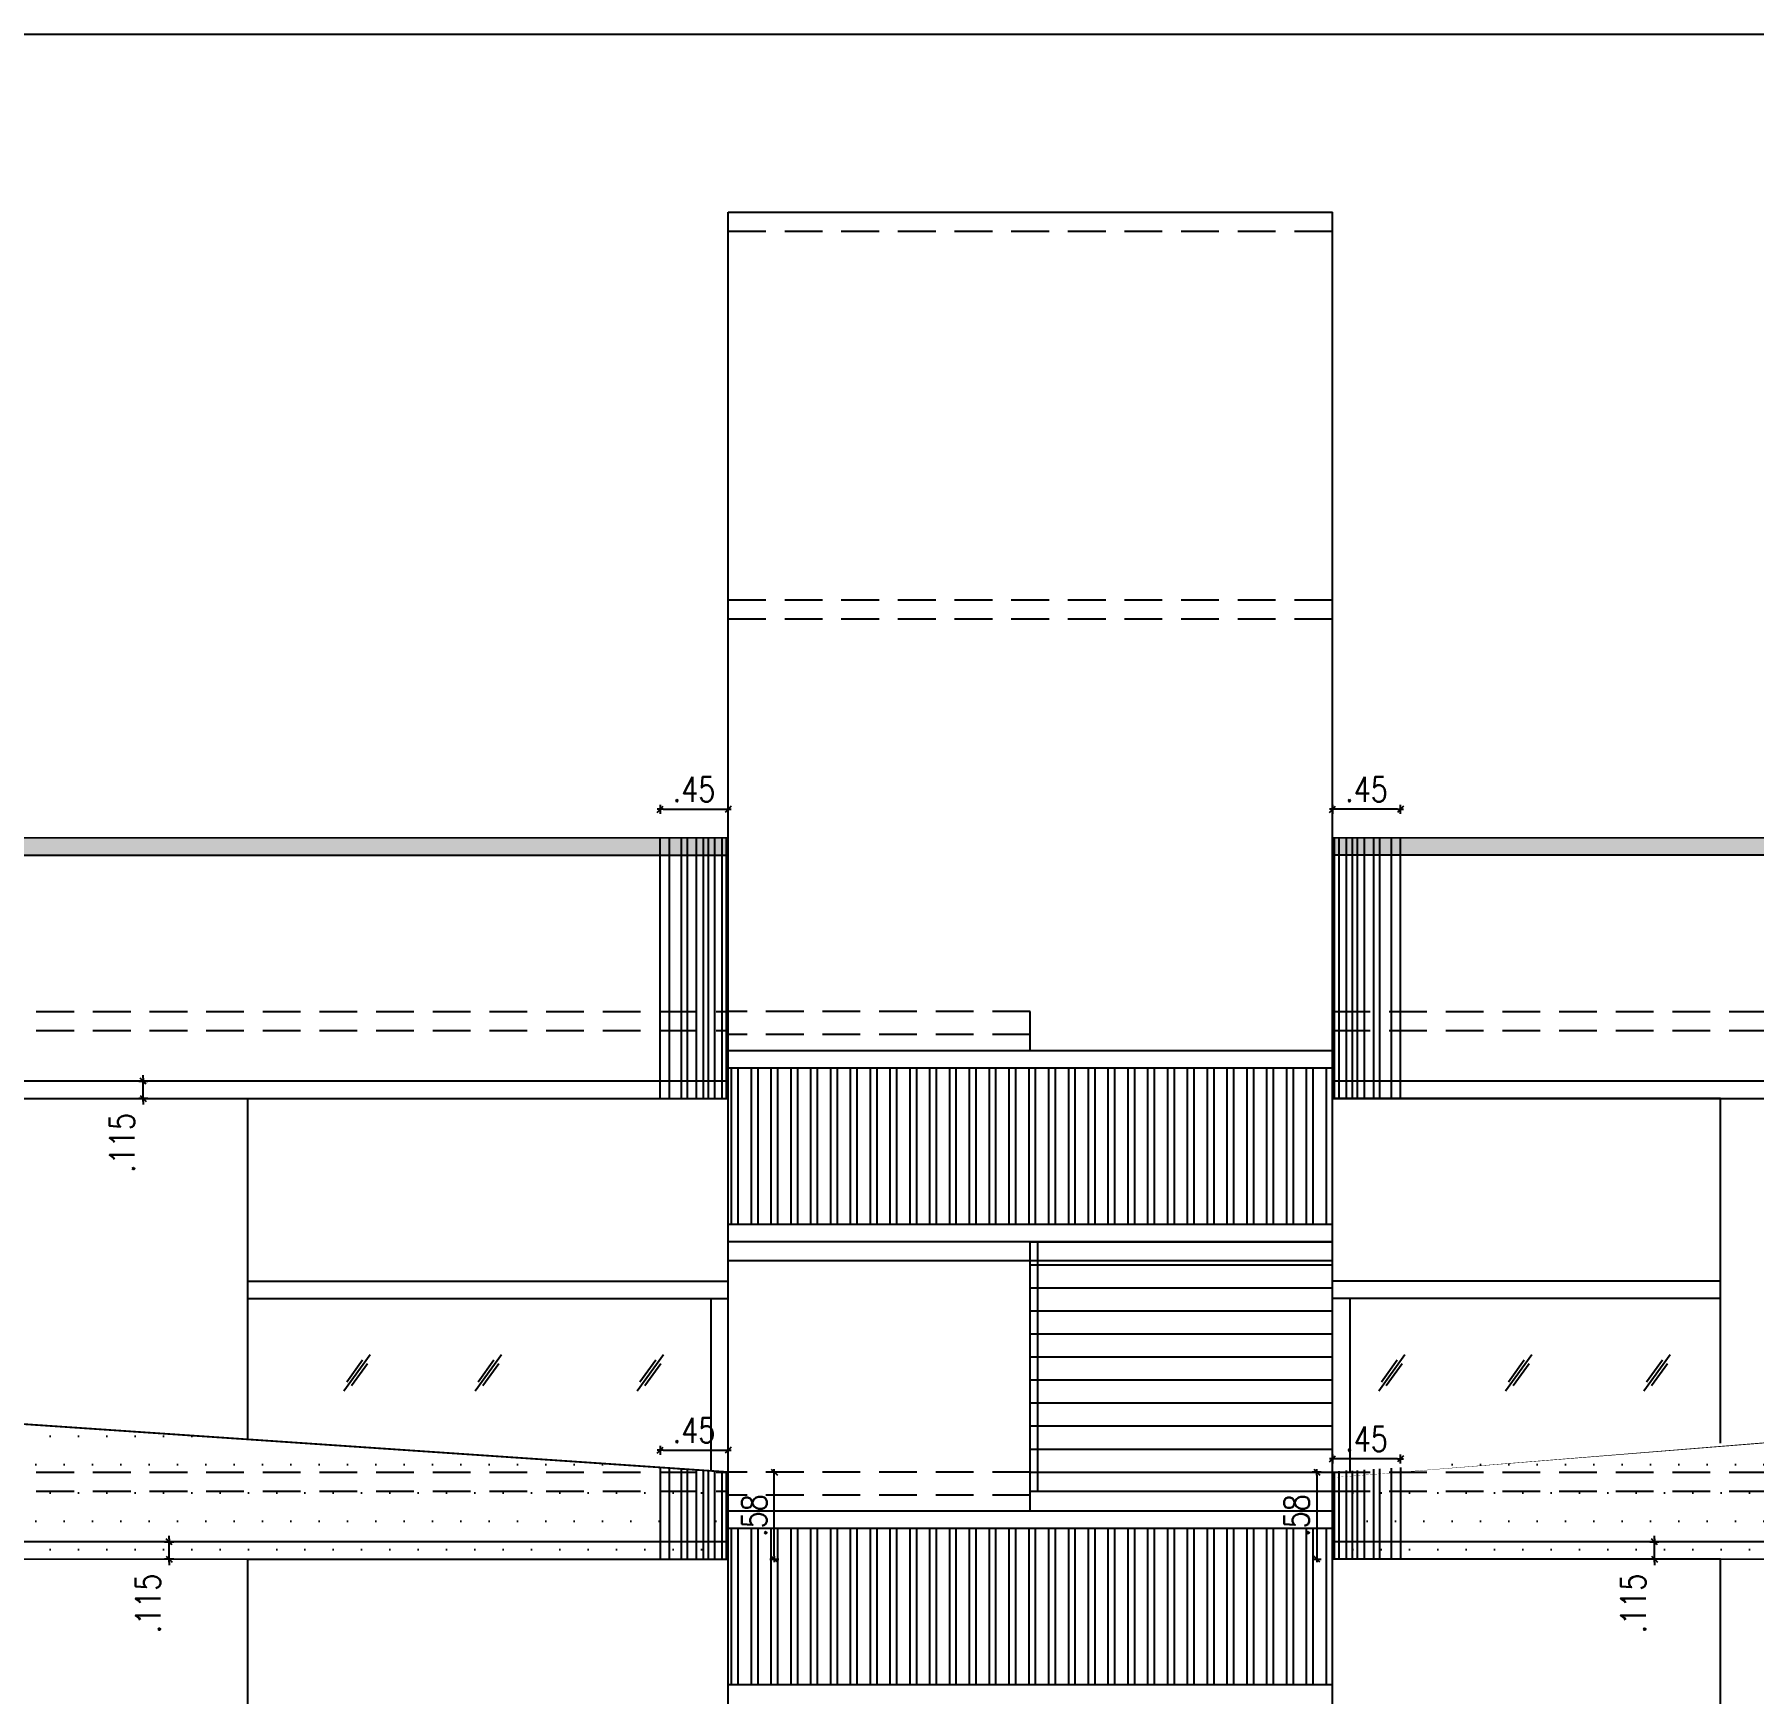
# Model space of a CAD drawing. Header units: inches. Extents: x 14331 to 14549, y 2557 to 2714.
# Drawn here: x 14415.54 to 14426.92, y 2686.07 to 2697.06 of the extents above; entities that cross this region are included whole.
import ezdxf

# ---------------------------------------------------------------- set-up
doc = ezdxf.new("R2010")
doc.units = ezdxf.units.IN
doc.header["$LTSCALE"] = 0.25
doc.header["$MEASUREMENT"] = 0
doc.header["$PDMODE"] = 35
doc.linetypes.add('1', pattern=[0])
doc.linetypes.add('DASHEDX2', pattern=[1.5, 1, -0.5])
for name, color, linetype in [('ELE.PROJ.', 1, 'Continuous'), ('GLASS WINDOW', 251, '1'), ('hatch', 251, 'Continuous'), ('proj-internal', 1, 'DASHEDX2'), ('Stair', 34, 'Continuous'), ('steel', 251, 'Continuous'), ('wall', 7, 'Continuous'), ('WORKING DIM', 7, 'Continuous')]:
    doc.layers.add(name, color=color, linetype=linetype)
doc.styles.add('romans', font='romans.shx', dxfattribs={"width": 0.8})
doc.dimstyles.new('121', dxfattribs={"dimscale": 0.1, "dimtxt": 1.65, "dimasz": 0.2, "dimexe": 0.03125, "dimexo": 0.25, "dimgap": 0.5, "dimtad": 1, "dimzin": 4, "dimdsep": 46, "dimtxsty": 'romans', "dimblk1": 'MINITICK', "dimblk2": 'MINITICK', "dimsah": 1, "dimcen": 1, "dimse1": 1, "dimse2": 1, "dimclrd": 252, "dimclre": 256, "dimclrt": 7, "dimadec": 3, "dimazin": 0, "dimtfac": 0.8, "dimtix": 1, "dimtmove": 2, "dimatfit": 3, "dimfxl": 0, "dimtolj": 1, "dimtzin": 3, "dimarcsym": 0})
pattern_1 = [(0, (-275.9190099544503, 47.77428098757446), (0.09375, 0.1875), [0, -0.1875])]

# ---------------------------------------------------------------- blocks, each defined once
blk = doc.blocks.new('MINITICK')
at = {"color": 7}
for p, q in [((1, 1), (-1, -1)), ((-1, 0), (1, 0)), ((0, -1.5), (0, 1.5))]:
    blk.add_line(p, q, dxfattribs=at)
blk = doc.blocks.new('*D1479')
at = {"layer": 'Defpoints', "color": 0, "transparency": 16777216}
for p in [(14416.43182617976, 2687.075034405184), (14416.63120649905, 2687.075034405184), (14416.63120649905, 2686.960034405184)]:
    blk.add_point(p, dxfattribs=at)
at = {"layer": 'WORKING DIM', "color": 252, "lineweight": -2, "transparency": 16777216}
for p, q in [((14416.43182617976, 2687.095034405184), (14416.43182617976, 2687.115034405184)), ((14416.43182617976, 2686.960034405184), (14416.43182617976, 2687.075034405184)), ((14416.43182617976, 2686.940034405184), (14416.43182617976, 2686.920034405184))]:
    blk.add_line(p, q, dxfattribs=at)
at = {"layer": 'WORKING DIM', "color": 252, "lineweight": -2, "transparency": 16777216, "xscale": 0.02, "yscale": 0.02, "zscale": 0.02}
for p, rotation in [((14416.43182617976, 2687.075034405184), 270), ((14416.43182617976, 2686.960034405184), 90)]:
    blk.add_blockref('MINITICK', p, dxfattribs=dict(at, rotation=rotation))
at = {"layer": 'WORKING DIM', "color": 7, "transparency": 16777216, "insert": (14416.29182617976, 2686.666214339031), "char_height": 0.165, "attachment_point": 5, "rotation": 90, "style": 'romans'}
blk.add_mtext('\\A1;.115', dxfattribs=at)
blk = doc.blocks.new('*D1477')
at = {"layer": 'Defpoints', "color": 0, "transparency": 16777216}
for p in [(14420.13155822038, 2687.537066924359), (14420.43806580828, 2687.537066924359), (14420.13155822038, 2686.960034404048)]:
    blk.add_point(p, dxfattribs=at)
at = {"layer": 'WORKING DIM', "color": 252, "lineweight": -2, "transparency": 16777216}
blk.add_line((14420.43806580828, 2686.980034404048), (14420.43806580828, 2687.517066924359), dxfattribs=at)
at = {"layer": 'WORKING DIM', "color": 252, "lineweight": -2, "transparency": 16777216, "xscale": 0.02, "yscale": 0.02, "zscale": 0.02}
for p, rotation in [((14420.43806580828, 2687.537066924359), 90), ((14420.43806580828, 2686.960034404048), 270)]:
    blk.add_blockref('MINITICK', p, dxfattribs=dict(at, rotation=rotation))
at = {"layer": 'WORKING DIM', "color": 7, "transparency": 16777216, "insert": (14420.30556580828, 2687.248550664206), "char_height": 0.165, "attachment_point": 5, "rotation": 90, "style": 'romans'}
blk.add_mtext('\\A1;.58', dxfattribs=at)
blk = doc.blocks.new('*D1488')
at = {"layer": 'Defpoints', "color": 0, "transparency": 16777216}
for p in [(14420.13155822038, 2687.681254137013), (14419.68155822037, 2687.231442467441), (14420.13155822038, 2687.248550664204)]:
    blk.add_point(p, dxfattribs=at)
at = {"layer": 'WORKING DIM', "color": 252, "lineweight": -2, "transparency": 16777216}
blk.add_line((14419.70155822037, 2687.681254137013), (14420.11155822038, 2687.681254137013), dxfattribs=at)
at = {"layer": 'WORKING DIM', "color": 252, "lineweight": -2, "transparency": 16777216, "xscale": 0.02, "yscale": 0.02, "zscale": 0.02, "rotation": 180}
blk.add_blockref('MINITICK', (14419.68155822037, 2687.681254137013), dxfattribs=at)
at = {"layer": 'WORKING DIM', "color": 252, "lineweight": -2, "transparency": 16777216, "xscale": 0.02, "yscale": 0.02, "zscale": 0.02}
blk.add_blockref('MINITICK', (14420.13155822038, 2687.681254137013), dxfattribs=at)
at = {"layer": 'WORKING DIM', "color": 7, "transparency": 16777216, "insert": (14419.90655822038, 2687.813754137013), "char_height": 0.165, "attachment_point": 5, "style": 'romans'}
blk.add_mtext('\\A1;.45', dxfattribs=at)
blk = doc.blocks.new('*D1491')
at = {"layer": 'Defpoints', "color": 0, "transparency": 16777216}
for p in [(14424.13308260958, 2687.624054555608), (14424.13308260958, 2687.303789575291), (14424.58308260959, 2687.303789575291)]:
    blk.add_point(p, dxfattribs=at)
at = {"layer": 'WORKING DIM', "color": 252, "lineweight": -2, "transparency": 16777216}
blk.add_line((14424.56308260959, 2687.624054555608), (14424.15308260958, 2687.624054555608), dxfattribs=at)
at = {"layer": 'WORKING DIM', "color": 252, "lineweight": -2, "transparency": 16777216, "xscale": 0.02, "yscale": 0.02, "zscale": 0.02, "rotation": 180}
blk.add_blockref('MINITICK', (14424.13308260958, 2687.624054555608), dxfattribs=at)
at = {"layer": 'WORKING DIM', "color": 252, "lineweight": -2, "transparency": 16777216, "xscale": 0.02, "yscale": 0.02, "zscale": 0.02}
blk.add_blockref('MINITICK', (14424.58308260959, 2687.624054555608), dxfattribs=at)
at = {"layer": 'WORKING DIM', "color": 7, "transparency": 16777216, "insert": (14424.35808260959, 2687.756554555609), "char_height": 0.165, "attachment_point": 5, "style": 'romans'}
blk.add_mtext('\\A1;.45', dxfattribs=at)
blk = doc.blocks.new('*D1492')
at = {"layer": 'Defpoints', "color": 0, "transparency": 16777216}
for p in [(14424.13308260959, 2687.537066924359), (14424.02881389322, 2686.960034404048), (14424.13308260958, 2686.960034404048)]:
    blk.add_point(p, dxfattribs=at)
at = {"layer": 'WORKING DIM', "color": 252, "lineweight": -2, "transparency": 16777216}
blk.add_line((14424.02881389322, 2687.517066924359), (14424.02881389322, 2686.980034404048), dxfattribs=at)
at = {"layer": 'WORKING DIM', "color": 252, "lineweight": -2, "transparency": 16777216, "xscale": 0.02, "yscale": 0.02, "zscale": 0.02}
for p, rotation in [((14424.02881389322, 2687.537066924359), 90), ((14424.02881389322, 2686.960034404048), 270)]:
    blk.add_blockref('MINITICK', p, dxfattribs=dict(at, rotation=rotation))
at = {"layer": 'WORKING DIM', "color": 7, "transparency": 16777216, "insert": (14423.89631389322, 2687.248550664206), "char_height": 0.165, "attachment_point": 5, "rotation": 90, "style": 'romans'}
blk.add_mtext('\\A1;.58', dxfattribs=at)
blk = doc.blocks.new('*D1480')
at = {"layer": 'Defpoints', "color": 0, "transparency": 16777216}
for p in [(14426.26405724007, 2687.075034405184), (14426.46343755936, 2687.075034405184), (14426.46343755936, 2686.960034405184)]:
    blk.add_point(p, dxfattribs=at)
at = {"layer": 'WORKING DIM', "color": 252, "lineweight": -2, "transparency": 16777216}
for p, q in [((14426.26405724007, 2687.095034405184), (14426.26405724007, 2687.115034405184)), ((14426.26405724007, 2686.960034405184), (14426.26405724007, 2687.075034405184)), ((14426.26405724007, 2686.940034405184), (14426.26405724007, 2686.920034405184))]:
    blk.add_line(p, q, dxfattribs=at)
at = {"layer": 'WORKING DIM', "color": 252, "lineweight": -2, "transparency": 16777216, "xscale": 0.02, "yscale": 0.02, "zscale": 0.02}
for p, rotation in [((14426.26405724007, 2687.075034405184), 270), ((14426.26405724007, 2686.960034405184), 90)]:
    blk.add_blockref('MINITICK', p, dxfattribs=dict(at, rotation=rotation))
at = {"layer": 'WORKING DIM', "color": 7, "transparency": 16777216, "insert": (14426.12405724007, 2686.666214339031), "char_height": 0.165, "attachment_point": 5, "rotation": 90, "style": 'romans'}
blk.add_mtext('\\A1;.115', dxfattribs=at)
blk = doc.blocks.new('*D1518')
at = {"layer": 'Defpoints', "color": 0, "transparency": 16777216}
for p in [(14416.26053951998, 2690.125001883736), (14416.45991983927, 2690.125001883736), (14416.45991983927, 2690.010001883737)]:
    blk.add_point(p, dxfattribs=at)
at = {"layer": 'WORKING DIM', "color": 252, "lineweight": -2, "transparency": 16777216}
for p, q in [((14416.26053951998, 2690.145001883736), (14416.26053951998, 2690.165001883736)), ((14416.26053951998, 2690.010001883737), (14416.26053951998, 2690.125001883736)), ((14416.26053951998, 2689.990001883737), (14416.26053951998, 2689.970001883737))]:
    blk.add_line(p, q, dxfattribs=at)
at = {"layer": 'WORKING DIM', "color": 252, "lineweight": -2, "transparency": 16777216, "xscale": 0.02, "yscale": 0.02, "zscale": 0.02}
for p, rotation in [((14416.26053951998, 2690.125001883736), 270), ((14416.26053951998, 2690.010001883737), 90)]:
    blk.add_blockref('MINITICK', p, dxfattribs=dict(at, rotation=rotation))
at = {"layer": 'WORKING DIM', "color": 7, "transparency": 16777216, "insert": (14416.12053951998, 2689.716181817584), "char_height": 0.165, "attachment_point": 5, "rotation": 90, "style": 'romans'}
blk.add_mtext('\\A1;.115', dxfattribs=at)
blk = doc.blocks.new('*D1529')
at = {"layer": 'Defpoints', "color": 0, "transparency": 16777216}
for p in [(14424.13308260956, 2691.925735338012), (14424.13308260956, 2691.481355410021), (14424.58308260956, 2691.481355410021)]:
    blk.add_point(p, dxfattribs=at)
at = {"layer": 'WORKING DIM', "color": 252, "lineweight": -2, "transparency": 16777216}
blk.add_line((14424.56308260956, 2691.925735338012), (14424.15308260956, 2691.925735338012), dxfattribs=at)
at = {"layer": 'WORKING DIM', "color": 252, "lineweight": -2, "transparency": 16777216, "xscale": 0.02, "yscale": 0.02, "zscale": 0.02, "rotation": 180}
blk.add_blockref('MINITICK', (14424.13308260956, 2691.925735338012), dxfattribs=at)
at = {"layer": 'WORKING DIM', "color": 252, "lineweight": -2, "transparency": 16777216, "xscale": 0.02, "yscale": 0.02, "zscale": 0.02}
blk.add_blockref('MINITICK', (14424.58308260956, 2691.925735338012), dxfattribs=at)
at = {"layer": 'WORKING DIM', "color": 7, "transparency": 16777216, "insert": (14424.35808260956, 2692.058235338012), "char_height": 0.165, "attachment_point": 5, "style": 'romans'}
blk.add_mtext('\\A1;.45', dxfattribs=at)
blk = doc.blocks.new('*D1530')
at = {"layer": 'Defpoints', "color": 0, "transparency": 16777216}
for p in [(14420.13155822039, 2691.925735338012), (14419.68155822038, 2691.297945055128), (14420.13155822039, 2691.297945055128)]:
    blk.add_point(p, dxfattribs=at)
at = {"layer": 'WORKING DIM', "color": 252, "lineweight": -2, "transparency": 16777216}
blk.add_line((14419.70155822038, 2691.925735338012), (14420.11155822039, 2691.925735338012), dxfattribs=at)
at = {"layer": 'WORKING DIM', "color": 252, "lineweight": -2, "transparency": 16777216, "xscale": 0.02, "yscale": 0.02, "zscale": 0.02, "rotation": 180}
blk.add_blockref('MINITICK', (14419.68155822038, 2691.925735338012), dxfattribs=at)
at = {"layer": 'WORKING DIM', "color": 252, "lineweight": -2, "transparency": 16777216, "xscale": 0.02, "yscale": 0.02, "zscale": 0.02}
blk.add_blockref('MINITICK', (14420.13155822039, 2691.925735338012), dxfattribs=at)
at = {"layer": 'WORKING DIM', "color": 7, "transparency": 16777216, "insert": (14419.90655822038, 2692.058235338012), "char_height": 0.165, "attachment_point": 5, "style": 'romans'}
blk.add_mtext('\\A1;.45', dxfattribs=at)

msp = doc.modelspace()

# ---------------------------------------------------------------- hatches: boundary and pattern name
at = {"layer": 'hatch', "true_color": 0xc7b399}
h = msp.add_hatch(dxfattribs=at)
h.set_pattern_fill('DOTS', color=253, scale=0.5)
h.set_pattern_definition([(0, (-294.249802632592, 17.27428098757355), (0.015625, 0.03125), [0, -0.03125])])
h.paths.add_polyline_path([(14420.13155822038, 2691.737034404047), (14405.80228993145, 2691.737034404047), (14405.80228993145, 2691.622034404048), (14420.13155822038, 2691.622034404048)])
h = msp.add_hatch(dxfattribs=at)
h.set_pattern_fill('DOTS', color=253, scale=0.5)
h.set_pattern_definition([(0, (-275.9190099544503, 17.27428098757355), (0.015625, 0.03125), [0, -0.03125])])
h.paths.add_polyline_path([(14437.24283870373, 2691.737034404047), (14424.13308260959, 2691.737034404047), (14424.13308260959, 2691.622034404048), (14437.24283870373, 2691.622034404048)])
at = {"layer": 'hatch'}
h = msp.add_hatch(dxfattribs=at)
h.set_pattern_fill('ANSI32', color=8, scale=0.35, angle=45)
h.set_pattern_definition([(90, (-141.9010089247822, 72.51093175197502), (-0.13125, 2.775557561562891e-17), []), (90, (-141.8572589248556, 72.55468175190163), (-0.13125, 2.775557561562891e-17), [])])
h.paths.add_polyline_path([(14420.13155822038, 2690.212066924355), (14420.13155822038, 2689.177066924355), (14424.13308260958, 2689.177066924355), (14424.13308260958, 2690.212066924355)])
at = {"layer": 'hatch', "true_color": 0xc7b399}
h = msp.add_hatch(dxfattribs=at)
h.set_pattern_fill('DOTS', color=253, scale=3)
h.set_pattern_definition(pattern_1)
h.paths.add_polyline_path([(14413.46369236853, 2687.990746449581), (14405.80228993145, 2687.990746449581), (14405.80228993145, 2686.960034404049), (14420.13155822038, 2686.960034404048), (14420.13155822038, 2687.537066924359)])
h = msp.add_hatch(dxfattribs=at)
h.set_pattern_fill('DOTS', color=253, scale=3)
h.set_pattern_definition(pattern_1)
h.paths.add_polyline_path([(14437.24283870373, 2687.990746449581), (14430.22997285187, 2687.990746449581), (14424.13308260959, 2687.537066924359), (14424.13308260958, 2686.960034404048), (14437.24283870373, 2686.960034404049)])
at = {"layer": 'hatch'}
h = msp.add_hatch(dxfattribs=at)
h.set_pattern_fill('ANSI32', color=8, scale=0.35, angle=45)
h.set_pattern_definition([(90, (-141.901008924784, 69.46096427228485), (-0.13125, 2.775557561562891e-17), []), (90, (-141.8572589248575, 69.50471427221146), (-0.13125, 2.775557561562891e-17), [])])
h.paths.add_polyline_path([(14420.13155822038, 2687.162099444665), (14420.13155822038, 2686.127099444665), (14424.13308260958, 2686.127099444665), (14424.13308260958, 2687.162099444665)])

# ---------------------------------------------------------------- linework, layer by layer
at = {"layer": 'ELE.PROJ.', "color": 8}
for p, q in [((14419.68155822038, 2690.010001883737), (14419.68155822038, 2691.737034404047)), ((14419.74224408737, 2691.737034404047), (14419.74224408737, 2690.010001883737)), ((14419.82032786248, 2691.737034404047), (14419.82032786248, 2690.010001883737)), ((14419.86027720821, 2691.737034404047), (14419.86027720821, 2690.010001883737)), ((14419.92120990601, 2691.737034404047), (14419.92120990601, 2690.010001883737)), ((14419.96736668941, 2691.737034404047), (14419.96736668941, 2690.010001883737)), ((14420.00089789933, 2691.737034404047), (14420.00089789933, 2690.010001883737)), ((14420.04200540181, 2691.737034404047), (14420.04200540181, 2690.010001883737)), ((14420.09065975494, 2691.737034404047), (14420.09065975494, 2690.010001883737)), ((14420.11949597468, 2691.737034404047), (14420.11949597468, 2690.010001883737)), ((14424.14514485527, 2691.737034404047), (14424.14514485527, 2690.010001883738)), ((14424.17398107501, 2691.737034404047), (14424.17398107501, 2690.010001883738)), ((14424.22263542814, 2691.737034404047), (14424.22263542814, 2690.010001883738)), ((14424.26374293062, 2691.737034404047), (14424.26374293062, 2690.010001883738)), ((14424.29727414054, 2691.737034404047), (14424.29727414054, 2690.010001883738)), ((14424.34343092394, 2691.737034404047), (14424.34343092394, 2690.010001883738)), ((14424.40436362174, 2691.737034404047), (14424.40436362174, 2690.010001883738)), ((14424.44431296747, 2691.737034404047), (14424.44431296747, 2690.010001883738)), ((14424.52239674258, 2691.737034404047), (14424.52239674258, 2690.010001883738)), ((14424.58308260956, 2690.010001883737), (14424.58308260956, 2691.737034404047)), ((14419.68155822037, 2687.567684784839), (14419.68155822037, 2686.960034404048)), ((14419.74224408736, 2687.563555737265), (14419.74224408736, 2686.960034404048)), ((14419.82032786247, 2687.558242941416), (14419.82032786247, 2686.960034404048)), ((14419.8602772082, 2687.555524800318), (14419.8602772082, 2686.960034404048)), ((14419.921209906, 2687.551378958452), (14419.921209906, 2686.960034404048)), ((14419.9673666894, 2687.54823846522), (14419.9673666894, 2686.960034404048)), ((14420.00089789932, 2687.545957012093), (14420.00089789932, 2686.960034404048)), ((14420.0420054018, 2687.547945933433), (14420.0420054018, 2686.960034404048)), ((14420.09065975493, 2687.542035330533), (14420.09065975493, 2686.960034404048)), ((14420.11949597467, 2687.538532263837), (14420.11949597467, 2686.960034404048)), ((14424.14514485529, 2687.538532263837), (14424.14514485529, 2686.960034404048)), ((14424.17398107503, 2687.542035330533), (14424.17398107503, 2686.960034404048)), ((14424.22263542816, 2687.547945933433), (14424.22263542816, 2686.960034404048)), ((14424.26374293064, 2687.545957012093), (14424.26374293064, 2686.960034404048)), ((14424.29727414056, 2687.54823846522), (14424.29727414056, 2686.960034404048)), ((14424.34343092396, 2687.551378958452), (14424.34343092396, 2686.960034404048)), ((14424.40436362176, 2687.555524800318), (14424.40436362176, 2686.960034404048)), ((14424.4443129675, 2687.558242941416), (14424.4443129675, 2686.960034404048)), ((14424.5223967426, 2687.563555737265), (14424.5223967426, 2686.960034404048)), ((14424.58308260959, 2687.567684784839), (14424.58308260959, 2686.960034404048))]:
    msp.add_line(p, q, dxfattribs=at)
at = {"layer": 'ELE.PROJ.'}
for p, q in [((14405.35228993144, 2691.622034404048), (14420.13155822038, 2691.622034404048)), ((14437.69283870373, 2691.622034404048), (14424.13308260956, 2691.622034404048)), ((14420.13155822038, 2690.125001883736), (14405.35228993144, 2690.125001883736)), ((14437.69283870373, 2690.125001883747), (14424.13308260958, 2690.125001883747)), ((14420.13155822038, 2687.075034404048), (14405.35228993144, 2687.075034404048)), ((14437.69283870373, 2687.075034404058), (14424.13308260958, 2687.075034404058))]:
    msp.add_line(p, q, dxfattribs=at)
at = {"layer": 'ELE.PROJ.', "const_width": 0.012}
for points in [[(14420.13155822036, 2690.010001883737), (14405.35228993144, 2690.010001883737), (14405.35228993144, 2691.737034404047), (14420.13155822036, 2691.737034404047)], [(14424.13308260959, 2690.010001883737), (14437.69283870373, 2690.010001883737), (14437.69283870373, 2691.737034404047), (14424.13308260959, 2691.737034404047)], [(14420.13155822038, 2686.960034404048), (14405.35228993144, 2686.960034404049), (14405.35228993144, 2687.990746449581), (14413.46369236853, 2687.990746449581), (14420.13155822038, 2687.537066924359)], [(14424.13308260958, 2686.960034404048), (14437.69283870373, 2686.960034404049), (14437.69283870373, 2687.990746449581), (14430.22997285187, 2687.990746449581), (14424.13308260959, 2687.537066924359)]]:
    msp.add_lwpolyline(points, close=True, dxfattribs=at)
at = {"layer": 'GLASS WINDOW', "color": 4, "ltscale": 200}
for p, q in [((14417.76273677054, 2688.313916934032), (14417.58909094019, 2688.07244524406)), ((14418.63198391285, 2688.313916934032), (14418.45833808251, 2688.07244524406)), ((14419.70432193414, 2688.313916934032), (14419.53067610379, 2688.07244524406)), ((14424.61238098933, 2688.313916934032), (14424.43873515898, 2688.07244524406)), ((14425.45294061533, 2688.313916934032), (14425.27929478498, 2688.07244524406)), ((14426.36784413557, 2688.313916934032), (14426.19419830522, 2688.07244524406)), ((14417.71216550149, 2688.277849060636), (14417.60718720754, 2688.131866367008)), ((14417.74464050319, 2688.254495811084), (14417.63966220924, 2688.108513117456)), ((14418.58141264381, 2688.277849060636), (14418.47643434985, 2688.131866367008)), ((14418.61388764551, 2688.254495811084), (14418.50890935155, 2688.108513117456)), ((14419.65375066509, 2688.277849060636), (14419.54877237114, 2688.131866367008)), ((14419.6862256668, 2688.254495811084), (14419.58124737284, 2688.108513117456)), ((14424.56180972028, 2688.277849060636), (14424.45683142632, 2688.131866367008)), ((14424.59428472198, 2688.254495811084), (14424.48930642802, 2688.108513117456)), ((14425.40236934628, 2688.277849060636), (14425.29739105232, 2688.131866367008)), ((14425.43484434798, 2688.254495811084), (14425.32986605402, 2688.108513117456)), ((14426.31727286652, 2688.277849060636), (14426.21229457257, 2688.131866367008)), ((14426.34974786822, 2688.254495811084), (14426.24476957427, 2688.108513117456))]:
    msp.add_line(p, q, dxfattribs=at)
at = {"layer": 'proj-internal'}
msp.add_line((14420.13155822039, 2695.881099444669), (14424.13308260956, 2695.881099444669), dxfattribs=at)
at = {"layer": 'proj-internal', "color": 251}
for p, q in [((14420.13155822039, 2695.754066924358), (14424.13308260956, 2695.754066924358)), ((14420.13155822039, 2693.314066924358), (14424.13308260956, 2693.314066924358)), ((14420.13155822039, 2693.187034404048), (14424.13308260956, 2693.187034404048)), ((14405.80228993145, 2690.587034404047), (14420.13155822036, 2690.587034404048)), ((14422.132320415, 2690.587066924355), (14420.13155822038, 2690.587066924355)), ((14424.13308260956, 2690.587034404047), (14437.24283870373, 2690.587034404047)), ((14405.80228993145, 2690.460001883737), (14420.13155822036, 2690.460001883737)), ((14422.132320415, 2690.434566924356), (14420.13155822038, 2690.434566924356)), ((14424.13308260956, 2690.460001883736), (14437.24283870373, 2690.460001883737)), ((14405.80228993145, 2687.537066924358), (14420.13155822036, 2687.537066924358)), ((14422.132320415, 2687.537099444665), (14420.13155822038, 2687.537099444665)), ((14424.13308260956, 2687.537066924358), (14437.24283870373, 2687.537066924358)), ((14405.80228993145, 2687.410034404048), (14420.13155822037, 2687.410034404048)), ((14424.13308260956, 2687.410034404048), (14437.24283870373, 2687.410034404048)), ((14422.132320415, 2687.384599444666), (14420.13155822038, 2687.384599444666))]:
    msp.add_line(p, q, dxfattribs=at)
at = {"layer": 'Stair', "ltscale": 10}
for p, q in [((14422.132320415, 2690.327066924354), (14422.132320415, 2690.587066924355)), ((14422.132320415, 2689.062066924356), (14424.13308260958, 2689.062066924356)), ((14422.132320415, 2687.410034404048), (14422.132320415, 2689.062066924355)), ((14422.132320415, 2688.909566924356), (14424.13308260958, 2688.909566924356)), ((14422.132320415, 2688.757066924356), (14424.13308260958, 2688.757066924356)), ((14422.132320415, 2688.604566924357), (14424.13308260958, 2688.604566924357)), ((14422.132320415, 2688.452066924357), (14424.13308260958, 2688.452066924357)), ((14422.132320415, 2688.299566924357), (14424.13308260958, 2688.299566924357)), ((14422.132320415, 2688.147066924358), (14424.13308260958, 2688.147066924358)), ((14422.132320415, 2687.994566924358), (14424.13308260958, 2687.994566924358)), ((14422.132320415, 2687.842066924358), (14424.13308260958, 2687.842066924358)), ((14422.132320415, 2687.689566924359), (14424.13308260958, 2687.689566924359)), ((14422.132320415, 2687.277099444664), (14422.132320415, 2687.537099444665)), ((14422.132320415, 2687.537066924358), (14424.13308260959, 2687.537066924358))]:
    msp.add_line(p, q, dxfattribs=at)
at = {"layer": 'steel', "ltscale": 10}
msp.add_line((14422.182320415, 2687.410034404048), (14422.182320415, 2689.062066924356), dxfattribs=at)
at = {"layer": 'wall'}
for p, q in [((14420.13155822038, 2690.587034404048), (14420.13155822038, 2695.881099444669)), ((14420.13155822039, 2695.881099444669), (14424.13308260956, 2695.881099444669)), ((14424.13308260956, 2690.587034404047), (14424.13308260956, 2695.881099444669)), ((14420.13155822038, 2650.610066924358), (14420.13155822036, 2690.587034404048)), ((14424.13308260958, 2650.610066924358), (14424.13308260956, 2690.587034404047)), ((14424.13308260958, 2690.327066924355), (14420.13155822038, 2690.327066924355)), ((14424.13308260958, 2690.212066924355), (14420.13155822038, 2690.212066924355)), ((14424.13308260958, 2689.177066924355), (14420.13155822038, 2689.177066924355)), ((14424.13308260958, 2689.062066924355), (14420.13155822038, 2689.062066924355)), ((14424.13308260958, 2688.935066924358), (14420.13155822038, 2688.935066924358)), ((14416.95381431902, 2688.802034404048), (14420.13155822038, 2688.802034404048)), ((14426.70107041356, 2688.802034404048), (14424.13308260959, 2688.802034404048)), ((14416.95381431902, 2688.687034404048), (14420.13155822038, 2688.687034404048)), ((14420.01722895213, 2688.687034404048), (14420.01722895213, 2687.547751243226)), ((14426.70107041356, 2688.687034404048), (14424.13308260959, 2688.687034404048)), ((14424.24741187783, 2688.687034404048), (14424.24741187783, 2687.537034404048)), ((14422.132320415, 2687.410034404048), (14424.13308260959, 2687.410034404048)), ((14424.13308260958, 2687.277099444665), (14420.13155822038, 2687.277099444665)), ((14424.13308260958, 2687.162099444665), (14420.13155822038, 2687.162099444665)), ((14424.13308260958, 2686.127099444665), (14420.13155822038, 2686.127099444665))]:
    msp.add_line(p, q, dxfattribs=at)
msp.add_lwpolyline([(14440.27724095246, 2697.057626350052), (14402.10920229596, 2697.057626350052), (14402.10920229596, 2643.082622189344), (14440.27724095246, 2643.082622189344)], close=True, dxfattribs=at)
for points in [[(14416.95381431902, 2687.753247113854), (14416.95381431902, 2690.010001883737), (14420.13155822038, 2690.010001883737)], [(14426.70107041356, 2687.728122555776), (14426.70107041356, 2690.010001883737), (14424.13308260959, 2690.010001883737)], [(14416.95381431902, 2684.703279634165), (14416.95381431902, 2686.960034404048), (14420.13155822038, 2686.960034404048)], [(14426.70107041356, 2684.678155076087), (14426.70107041356, 2686.960034404048), (14424.13308260959, 2686.960034404048)]]:
    msp.add_lwpolyline(points, dxfattribs=at)

# ---------------------------------------------------------------- dimensions: what is measured, and where the dimension line sits
at = {"layer": 'WORKING DIM'}
for base, p1, p2, picture, middle in [((14420.13155822039, 2691.925735338012), (14419.68155822038, 2691.297945055128), (14420.13155822039, 2691.297945055128), '*D1530', (14419.90655822038, 2692.058235338012)), ((14424.13308260956, 2691.925735338012), (14424.58308260956, 2691.481355410021), (14424.13308260956, 2691.481355410021), '*D1529', (14424.35808260956, 2692.058235338012)), ((14420.13155822038, 2687.681254137013), (14419.68155822037, 2687.231442467441), (14420.13155822038, 2687.248550664204), '*D1488', (14419.90655822038, 2687.813754137013)), ((14424.13308260958, 2687.624054555608), (14424.58308260959, 2687.303789575291), (14424.13308260958, 2687.303789575291), '*D1491', (14424.35808260959, 2687.756554555609))]:
    dim = msp.add_linear_dim(base=base, p1=p1, p2=p2, dimstyle='121', override={"dimfxl": 0.18, "dimfxlon": 1}, dxfattribs=at)
    dim.commit()
    dim.dimension.update_dxf_attribs({"geometry": picture, "text_midpoint": middle})
for base, p1, p2, picture, middle in [((14416.26053951998, 2690.125001883736), (14416.45991983927, 2690.010001883737), (14416.45991983927, 2690.125001883736), '*D1518', (14416.12053951998, 2689.716181817584)), ((14416.43182617976, 2687.075034405184), (14416.63120649905, 2686.960034405184), (14416.63120649905, 2687.075034405184), '*D1479', (14416.29182617976, 2686.666214339031)), ((14426.26405724007, 2687.075034405184), (14426.46343755936, 2686.960034405184), (14426.46343755936, 2687.075034405184), '*D1480', (14426.12405724007, 2686.666214339031))]:
    dim = msp.add_linear_dim(base=base, p1=p1, p2=p2, angle=90, text='.115', dimstyle='121', override={"dimfxl": 0.18, "dimfxlon": 1}, dxfattribs=at)
    dim.commit()
    dim.dimension.update_dxf_attribs({"geometry": picture, "text_midpoint": middle, "dimtype": 160})
for base, p1, p2, picture, middle in [((14420.43806580828, 2687.537066924359), (14420.13155822038, 2686.960034404048), (14420.13155822038, 2687.537066924359), '*D1477', (14420.30556580828, 2687.248550664206)), ((14424.02881389322, 2686.960034404048), (14424.13308260959, 2687.537066924359), (14424.13308260958, 2686.960034404048), '*D1492', (14423.89631389322, 2687.248550664206))]:
    dim = msp.add_linear_dim(base=base, p1=p1, p2=p2, angle=90, dimstyle='121', override={"dimfxl": 0.18, "dimfxlon": 1}, dxfattribs=at)
    dim.commit()
    dim.dimension.update_dxf_attribs({"geometry": picture, "text_midpoint": middle})

doc.saveas('drawing.dxf')
